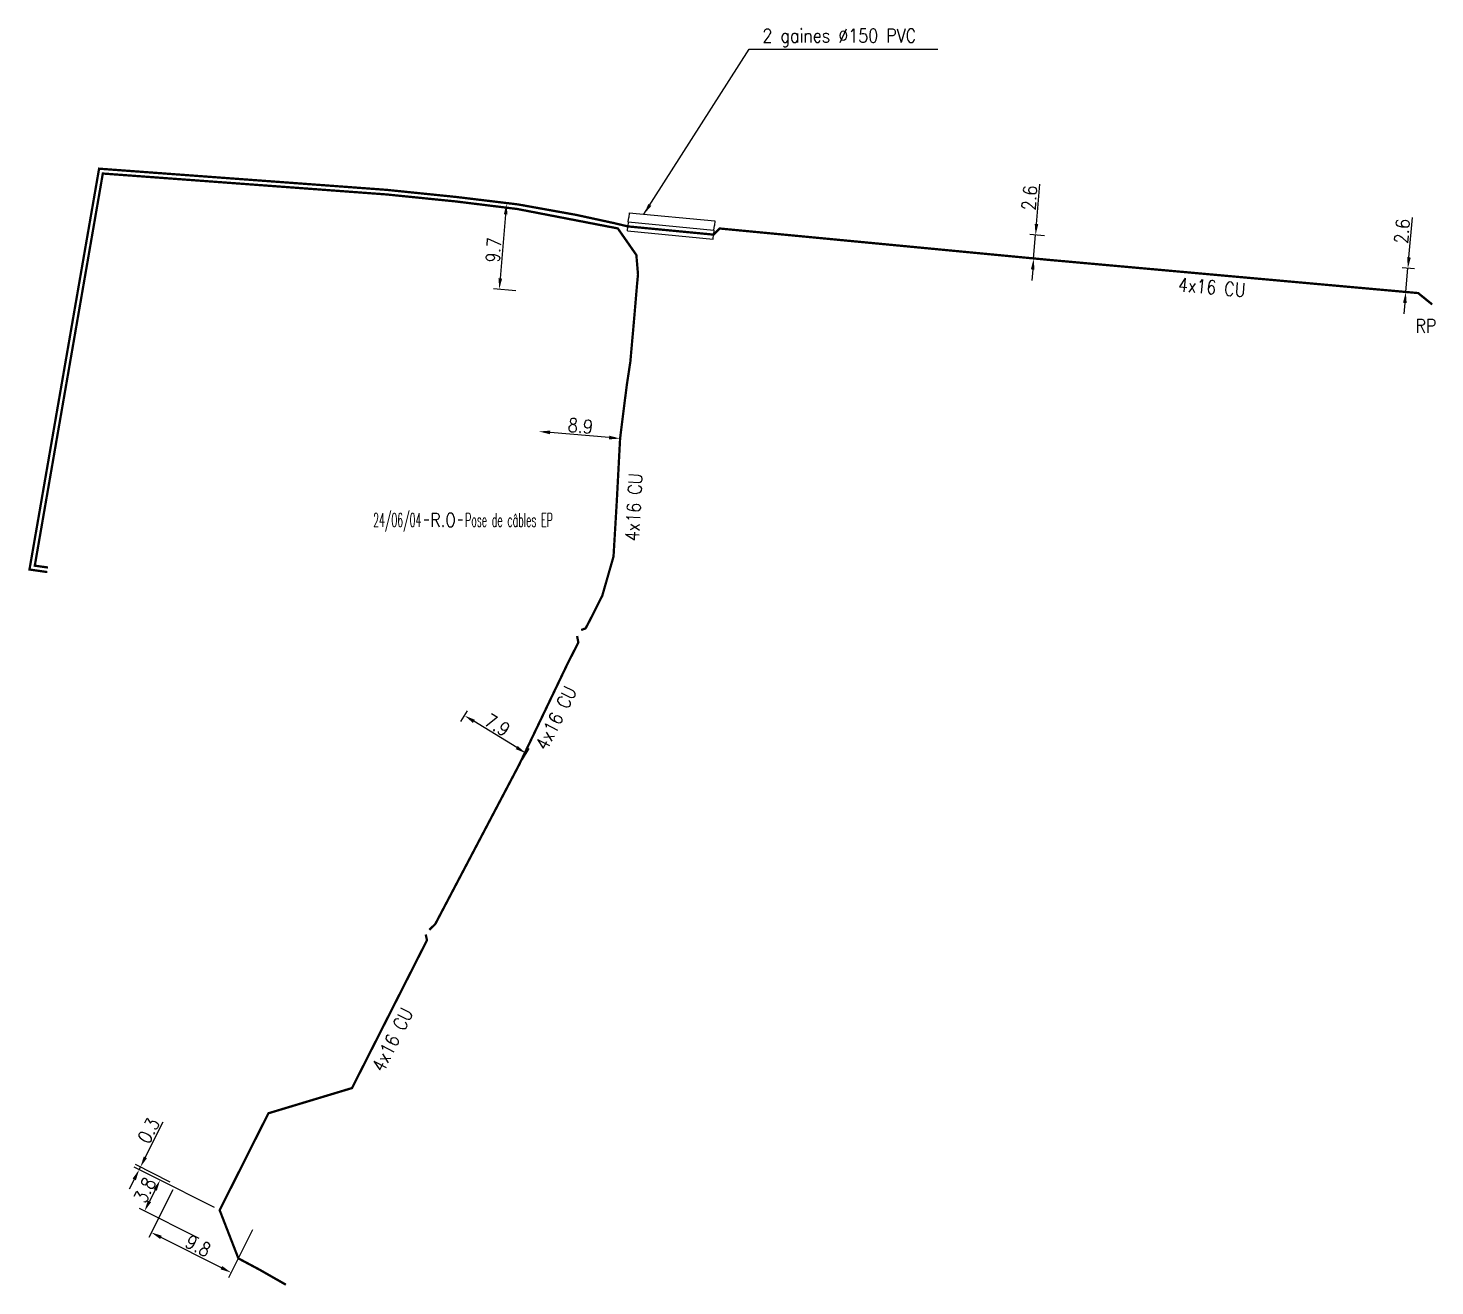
# Model space of a CAD drawing. Header units: millimetres. Extents: x 112000 to 112857, y 130000 to 130596.
# Drawn here: x 112702.8 to 112856.8, y 130250.1 to 130387.8 of the extents above; entities that cross this region are included whole.
import ezdxf
from ezdxf.enums import TextEntityAlignment as Align

# ---------------------------------------------------------------- set-up
doc = ezdxf.new("R2010")
doc.units = ezdxf.units.MM
doc.linetypes.add('E_ST_CU', pattern=[2000, 1000, 1000])
doc.layers.get('0').update_dxf_attribs({"linetype": 'CONTINUOUS'})
doc.layers.get('DEFPOINTS').update_dxf_attribs({"linetype": 'CONTINUOUS'})
doc.layers.add('E_100', color=3, linetype='CONTINUOUS')
doc.layers.add('E_400', color=7, linetype='CONTINUOUS')
doc.styles.get("Standard").update_dxf_attribs({"font": 'romans.shx', "width": 0.85})
doc.dimstyles.get("Standard").update_dxf_attribs({"dimtxt": 1.5, "dimasz": 1.2, "dimexe": 0.625, "dimexo": 0.625, "dimgap": 0.25, "dimtad": 1, "dimdec": 1, "dimzin": 0, "dimdsep": 46, "dimtxsty": 'Standard', "dimcen": -0.5, "dimadec": 0, "dimazin": 0, "dimtfac": 1, "dimtdec": 1, "dimtmove": 0, "dimatfit": 3, "dimfxl": 1, "dimtolj": 1, "dimtzin": 0, "dimarcsym": 0})

# ---------------------------------------------------------------- blocks, each defined once
blk = doc.blocks.new('*D18')
at = {"color": 0, "linetype": 'ByBlock'}
for p, q in [((112813.16, 130366.32), (112813.53, 130370.68)), ((112814.05, 130365.04), (112812.44, 130365.18)), ((112812.85, 130362.53), (112813.07, 130365.12)), ((112813.84, 130362.45), (112812.23, 130362.58)), ((112812.75, 130361.34), (112812.65, 130360.14))]:
    blk.add_line(p, q, dxfattribs=at)
for points in [[(112812.97, 130366.34), (112813.36, 130366.3), (112813.07, 130365.12)], [(112812.55, 130361.35), (112812.95, 130361.32), (112812.85, 130362.53)]]:
    blk.add_solid(points, dxfattribs=at)
at = {"layer": 'DEFPOINTS', "color": 0, "linetype": 'ByBlock'}
for p in [(112813.07, 130365.12), (112814.68, 130364.99), (112814.46, 130362.4)]:
    blk.add_point(p, dxfattribs=at)
at = {"color": 0, "linetype": 'ByBlock', "insert": (112812.4, 130369.18), "char_height": 1.5, "attachment_point": 5, "rotation": 85.2533}
blk.add_mtext('\\A1;2.6', dxfattribs=at)
blk = doc.blocks.new('*D19')
at = {"color": 0, "linetype": 'ByBlock'}
for p, q in [((112853.94, 130362.67), (112854.33, 130367.02)), ((112854.56, 130361.41), (112853.21, 130361.53)), ((112853.6, 130358.88), (112853.83, 130361.47)), ((112854.32, 130358.82), (112852.97, 130358.94)), ((112853.49, 130357.69), (112853.38, 130356.49))]:
    blk.add_line(p, q, dxfattribs=at)
for points in [[(112853.74, 130362.68), (112854.14, 130362.65), (112853.83, 130361.47)], [(112853.29, 130357.7), (112853.69, 130357.67), (112853.6, 130358.88)]]:
    blk.add_solid(points, dxfattribs=at)
at = {"layer": 'DEFPOINTS', "color": 0, "linetype": 'ByBlock'}
for p in [(112853.83, 130361.47), (112855.18, 130361.35), (112854.95, 130358.76)]:
    blk.add_point(p, dxfattribs=at)
at = {"color": 0, "linetype": 'ByBlock', "insert": (112853.19, 130365.53), "char_height": 1.5, "attachment_point": 5, "rotation": 84.819}
blk.add_mtext('\\A1;2.6', dxfattribs=at)
blk = doc.blocks.new('*D20')
at = {"color": 0, "linetype": 'ByBlock'}
for p, q in [((112756.95, 130368.42), (112754.53, 130368.62)), ((112755.05, 130367.37), (112754.46, 130360.36)), ((112756.16, 130359.02), (112753.73, 130359.22))]:
    blk.add_line(p, q, dxfattribs=at)
for points in [[(112754.85, 130367.39), (112755.25, 130367.36), (112755.15, 130368.57)], [(112754.26, 130360.38), (112754.66, 130360.35), (112754.36, 130359.17)]]:
    blk.add_solid(points, dxfattribs=at)
at = {"layer": 'DEFPOINTS', "color": 0, "linetype": 'ByBlock'}
for p in [(112757.57, 130368.37), (112754.36, 130359.17), (112756.78, 130358.96)]:
    blk.add_point(p, dxfattribs=at)
at = {"color": 0, "linetype": 'ByBlock', "insert": (112753.72, 130363.47), "char_height": 1.5, "attachment_point": 5, "rotation": 85.1865}
blk.add_mtext('\\A1;9.7', dxfattribs=at)
blk = doc.blocks.new('*D21')
at = {"color": 0, "linetype": 'ByBlock'}
blk.add_line((112766.39, 130342.94), (112759.91, 130343.5), dxfattribs=at)
for points in [[(112759.93, 130343.7), (112759.9, 130343.3), (112758.72, 130343.6)], [(112766.41, 130343.14), (112766.37, 130342.74), (112767.58, 130342.83)]]:
    blk.add_solid(points, dxfattribs=at)
at = {"layer": 'DEFPOINTS', "color": 0, "linetype": 'ByBlock'}
for p in [(112758.72, 130343.6), (112758.72, 130343.6), (112767.58, 130342.83)]:
    blk.add_point(p, dxfattribs=at)
at = {"color": 0, "linetype": 'ByBlock', "insert": (112763.24, 130344.21), "char_height": 1.5, "attachment_point": 5, "rotation": 355.0456}
blk.add_mtext('\\A1;8.9', dxfattribs=at)
blk = doc.blocks.new('*D22')
at = {"color": 0, "linetype": 'ByBlock'}
for p, q in [((112750.15, 130311.83), (112750.88, 130313.03)), ((112756.26, 130308.99), (112751.58, 130311.87)), ((112756.88, 130307.69), (112757.61, 130308.89))]:
    blk.add_line(p, q, dxfattribs=at)
for points in [[(112751.68, 130312.04), (112751.47, 130311.69), (112750.56, 130312.49)], [(112756.37, 130309.16), (112756.16, 130308.82), (112757.29, 130308.36)]]:
    blk.add_solid(points, dxfattribs=at)
at = {"layer": 'DEFPOINTS', "color": 0, "linetype": 'ByBlock'}
for p in [(112750.56, 130312.49), (112749.82, 130311.3), (112756.55, 130307.16)]:
    blk.add_point(p, dxfattribs=at)
at = {"color": 0, "linetype": 'ByBlock', "insert": (112754.14, 130311.47), "char_height": 1.5, "attachment_point": 5, "rotation": 328.427}
blk.add_mtext('\\A1;7.9', dxfattribs=at)
blk = doc.blocks.new('*D23')
at = {"color": 0, "linetype": 'ByBlock'}
for p, q in [((112718.6, 130260.57), (112715.97, 130255.34)), ((112727.35, 130256.17), (112724.72, 130250.94)), ((112723.93, 130252.04), (112717.32, 130255.36))]:
    blk.add_line(p, q, dxfattribs=at)
for points in [[(112717.41, 130255.54), (112717.23, 130255.18), (112716.25, 130255.9)], [(112724.02, 130252.22), (112723.84, 130251.86), (112725, 130251.5)]]:
    blk.add_solid(points, dxfattribs=at)
at = {"layer": 'DEFPOINTS', "color": 0, "linetype": 'ByBlock'}
for p in [(112718.88, 130261.13), (112727.63, 130256.72), (112716.25, 130255.9)]:
    blk.add_point(p, dxfattribs=at)
at = {"color": 0, "linetype": 'ByBlock', "insert": (112721.39, 130254.44), "char_height": 1.5, "attachment_point": 5, "rotation": 333.2966}
blk.add_mtext('\\A1;9.8', dxfattribs=at)
blk = doc.blocks.new('*D24')
at = {"color": 0, "linetype": 'ByBlock'}
for p, q in [((112715.6, 130264.12), (112717.57, 130268.02)), ((112718.18, 130261.14), (112714.37, 130263.06)), ((112718.32, 130261.41), (112714.51, 130263.33)), ((112714.93, 130262.78), (112715.06, 130263.05)), ((112714.39, 130261.71), (112713.85, 130260.63))]:
    blk.add_line(p, q, dxfattribs=at)
for points in [[(112715.43, 130264.21), (112715.78, 130264.03), (112715.06, 130263.05)], [(112714.21, 130261.8), (112714.57, 130261.62), (112714.93, 130262.78)]]:
    blk.add_solid(points, dxfattribs=at)
at = {"layer": 'DEFPOINTS', "color": 0, "linetype": 'ByBlock'}
for p in [(112715.06, 130263.05), (112718.74, 130260.86), (112718.88, 130261.13)]:
    blk.add_point(p, dxfattribs=at)
at = {"color": 0, "linetype": 'ByBlock', "insert": (112715.96, 130267.06), "char_height": 1.5, "attachment_point": 5, "rotation": 63.2916}
blk.add_mtext('\\A1;0.3', dxfattribs=at)
blk = doc.blocks.new('GIS_MODF')
at = {"color": 0, "linetype": 'Continuous', "flags": 128}
for points in [[(-2.18, -0.01), (-1.68, -0.01)], [(1.52, -0.01), (2.02, -0.01)]]:
    blk.add_lwpolyline(points, dxfattribs=at)
at = {"color": 0, "linetype": 'Continuous', "width": 0.5}
blk.add_attdef('DATE', text='', height=1.5, dxfattribs=at).set_placement((-2.5, -0.8), align=Align.RIGHT)
at = {"color": 0, "linetype": 'Continuous', "width": 1.771291}
blk.add_attdef('USER', text='', height=1.5, dxfattribs=at).set_placement((-1.51, -0.8), (1.28, -0.8), align=Align.FIT)
at = {"color": 0, "linetype": 'Continuous', "width": 0.5}
blk.add_attdef('DESC', (2.29, -0.8), '', height=1.5, dxfattribs=at)
blk = doc.blocks.new('*D26')
at = {"color": 0, "linetype": 'ByBlock'}
for p, q in [((112723.19, 130258.62), (112716.66, 130261.91)), ((112716.68, 130260.56), (112716.05, 130259.3)), ((112721.48, 130255.23), (112714.95, 130258.51))]:
    blk.add_line(p, q, dxfattribs=at)
for points in [[(112716.5, 130260.65), (112716.86, 130260.47), (112717.22, 130261.63)], [(112715.87, 130259.39), (112716.23, 130259.21), (112715.51, 130258.23)]]:
    blk.add_solid(points, dxfattribs=at)
at = {"layer": 'DEFPOINTS', "color": 0, "linetype": 'ByBlock'}
for p in [(112715.51, 130258.23), (112723.74, 130258.34), (112722.04, 130254.95)]:
    blk.add_point(p, dxfattribs=at)
at = {"color": 0, "linetype": 'ByBlock', "insert": (112715.55, 130260.53), "char_height": 1.5, "attachment_point": 5, "rotation": 63.2966}
blk.add_mtext('\\A1;3.8', dxfattribs=at)

msp = doc.modelspace()

# ---------------------------------------------------------------- linework, layer by layer
at = {"layer": 'E_100', "linetype": 'E_ST_CU', "flags": 128}
for points in [[(112704.87, 130328.21, 0.25, 0.25, 0), (112702.92, 130328.49, 0.25, 0.25, 0), (112708.44, 130360.3, 0.25, 0.25, 0), (112710.54, 130372.38, 0.25, 0.25, 0), (112742.04, 130370.06, 0.25, 0.25, 0), (112749.67, 130369.28, 0.25, 0.25, 0), (112756.38, 130368.47, 0.25, 0.25, 0), (112762.73, 130367.33, 0.25, 0.25, 0), (112766.83, 130366.44, 0.25, 0.25, 0), (112768.43, 130366.06, 0.25, 0.25, 0), (112777.81, 130365.16, 0.25, 0.25, 0), (112778.48, 130365.83, 0.25, 0.25, 0), (112814.46, 130362.4, 0.25, 0.25, 0), (112854.95, 130358.76, 0.25, 0.25, 0), (112856.49, 130357.51, 0, 0, 0)], [(112704.94, 130328.71, 0.25, 0.25, 0), (112703.5, 130328.91, 0.25, 0.25, 0), (112710.95, 130371.85, 0.25, 0.25, 0), (112742, 130369.56, 0.25, 0.25, 0), (112749.62, 130368.79, 0.25, 0.25, 0), (112756.3, 130367.97, 0.25, 0.25, 0), (112767.33, 130365.84, 0.25, 0.25, 0), (112769.36, 130362.93, 0.25, 0.25, 0), (112769.54, 130360.81, 0.25, 0.25, 0), (112769.43, 130359.64, 0.25, 0.25, 0), (112769.23, 130357.26, 0.25, 0.25, 0), (112769.07, 130355.4, 0.25, 0.25, 0), (112768.7, 130351.22, 0.25, 0.25, 0), (112768.34, 130348.87, 0.25, 0.25, 0), (112768.02, 130346.38, 0.25, 0.25, 0), (112767.58, 130342.83, 0.25, 0.25, 0), (112767.22, 130335.99, 0.25, 0.25, 0), (112766.86, 130329.92, 0.25, 0.25, 0), (112765.63, 130325.62, 0.25, 0.25, 0), (112764.23, 130322.85, 0.25, 0.25, 0), (112763.8, 130322.04, 0.25, 0.25, 0), (112763.32, 130321.87, 0, 0, 0)], [(112746.69, 130289.03, 0.25, 0.25, 0), (112747.34, 130289.66, 0.25, 0.25, 0), (112756.55, 130307.16, 0.25, 0.25, 0), (112758.37, 130310.96, 0.25, 0.25, 0), (112761.85, 130318.22, 0.25, 0.25, 0), (112763.01, 130320.5, 0.25, 0.25, 0), (112762.87, 130321.21, 0, 0, 0)], [(112730.99, 130250.18, 0.25, 0.25, 0), (112728.15, 130251.8, 0.25, 0.25, 0), (112725.79, 130253.06, 0.25, 0.25, 0), (112723.74, 130258.34, 0.25, 0.25, 0), (112726.12, 130263.07, 0.25, 0.25, 0), (112729.08, 130268.95, 0.25, 0.25, 0), (112738.23, 130271.71, 0.25, 0.25, 0), (112742.34, 130279.82, 0.25, 0.25, 0), (112746.44, 130287.9, 0.25, 0.25, 0), (112746.3, 130288.53, 0, 0, 0)]]:
    msp.add_lwpolyline(points, format="xyseb", dxfattribs=at)
at = {"layer": 'E_400', "color": 7, "linetype": 'CONTINUOUS'}
for p, q in [((112768.48, 130366.55), (112768.53, 130367.05)), ((112768.58, 130367.55), (112768.53, 130367.05)), ((112768.58, 130367.55), (112777.95, 130366.66)), ((112768.39, 130365.56), (112768.43, 130366.06)), ((112768.39, 130365.56), (112777.76, 130364.66)), ((112768.48, 130366.55), (112768.43, 130366.06)), ((112768.48, 130366.55), (112777.86, 130365.66)), ((112768.48, 130366.55), (112777.86, 130365.66)), ((112777.86, 130365.66), (112777.81, 130365.16)), ((112777.86, 130365.66), (112777.9, 130366.16)), ((112777.95, 130366.66), (112777.9, 130366.16)), ((112777.76, 130364.66), (112777.81, 130365.16))]:
    msp.add_line(p, q, dxfattribs=at)

# ---------------------------------------------------------------- block references
at = {"layer": 'E_100', "color": 7, "linetype": 'Continuous'}
ref = msp.add_blockref('GIS_MODF', (112748.32, 130333.95), dxfattribs=at)
ref.add_attrib('DATE', '24/06/04', dxfattribs={"layer": '0', "color": 0, "linetype": 'Continuous', "height": 1.5, "width": 0.5}).set_placement((112745.82, 130333.16), align=Align.RIGHT)
ref.add_attrib('USER', 'R.O', dxfattribs={"layer": '0', "color": 0, "linetype": 'Continuous', "height": 1.5, "width": 0.779368}).set_placement((112746.81, 130333.16), (112749.6, 130333.16), align=Align.FIT)
ref.add_attrib('DESC', 'Pose de câbles EP', (112750.61, 130333.16), dxfattribs={"layer": '0', "color": 0, "linetype": 'Continuous', "height": 1.5, "width": 0.5})

# ---------------------------------------------------------------- texts
at = {"layer": 'E_100', "linetype": 'E_ST_CU', "char_height": 1.5, "width": 10.1962, "attachment_point": 1}
for insert, rotation in [((112828.73, 130360.46), 355.0191), ((112768.14, 130331.64), 86.951), ((112758.21, 130309.25), 63.1144), ((112740.3, 130274.02), 63.1144)]:
    msp.add_mtext('4x16 CU', dxfattribs=dict(at, insert=insert, rotation=rotation))
at = {"layer": 'E_100', "linetype": 'E_ST_CU', "insert": (112854.65, 130355.91), "char_height": 1.5, "width": 2.3764, "attachment_point": 1}
msp.add_mtext('RP', dxfattribs=at)
at = {"layer": 'E_400', "insert": (112783.16, 130386.7), "char_height": 1.5, "attachment_point": 4}
msp.add_mtext('2 gaines %%C150 PVC', dxfattribs=at)

# ---------------------------------------------------------------- dimensions: what is measured, and where the dimension line sits
at = {"layer": 'E_100', "linetype": 'Continuous'}
for base, p1, p2, angle, picture, middle in [((112813.07, 130365.12), (112814.46, 130362.4), (112814.68, 130364.99), 85.2533, '*D18', (112813.4, 130369.1)), ((112853.83, 130361.47), (112854.95, 130358.76), (112855.18, 130361.35), 84.819, '*D19', (112854.19, 130365.44)), ((112750.56, 130312.49), (112756.55, 130307.16), (112749.82, 130311.3), 148.427, '*D22', (112753.61, 130310.62)), ((112715.06, 130263.05), (112718.74, 130260.86), (112718.88, 130261.13), 63.2916, '*D24', (112716.86, 130266.61)), ((112716.25, 130255.9), (112727.63, 130256.72), (112718.88, 130261.13), 153.2966, '*D23', (112720.94, 130253.54))]:
    dim = msp.add_linear_dim(base=base, p1=p1, p2=p2, angle=angle, dimstyle='Standard', dxfattribs=at)
    dim.commit()
    dim.dimension.update_dxf_attribs({"geometry": picture, "text_midpoint": middle, "dimtype": 161})
dim = msp.add_linear_dim(base=(112754.36, 130359.17), p1=(112757.57, 130368.37), p2=(112756.78, 130358.96), angle=265.1865, text='9.7', dimstyle='Standard', dxfattribs=at)
dim.commit()
dim.dimension.update_dxf_attribs({"geometry": '*D20', "text_midpoint": (112754.71, 130363.38), "dimtype": 161})
dim = msp.add_aligned_dim(p1=(112767.58, 130342.83), p2=(112758.72, 130343.6), distance=0, dimstyle='Standard', dxfattribs=at)
dim.commit()
dim.dimension.update_dxf_attribs({"geometry": '*D21', "text_midpoint": (112763.24, 130344.21)})
at = {"layer": 'E_100'}
dim = msp.add_linear_dim(base=(112715.51, 130258.23), p1=(112723.74, 130258.34), p2=(112722.04, 130254.95), angle=243.2966, dimstyle='Standard', dxfattribs=at)
dim.commit()
dim.dimension.update_dxf_attribs({"geometry": '*D26', "text_midpoint": (112716.44, 130260.08), "dimtype": 161})

# ---------------------------------------------------------------- leaders
at = {"layer": 'E_400', "annotation_type": 0, "has_hookline": 1, "hookline_direction": 0, "text_width": 19.19}
msp.add_leader([(112770.19, 130367.4), (112781.71, 130385.45), (112782.91, 130385.45)], dimstyle='Standard', dxfattribs=at)

doc.saveas('drawing.dxf')
